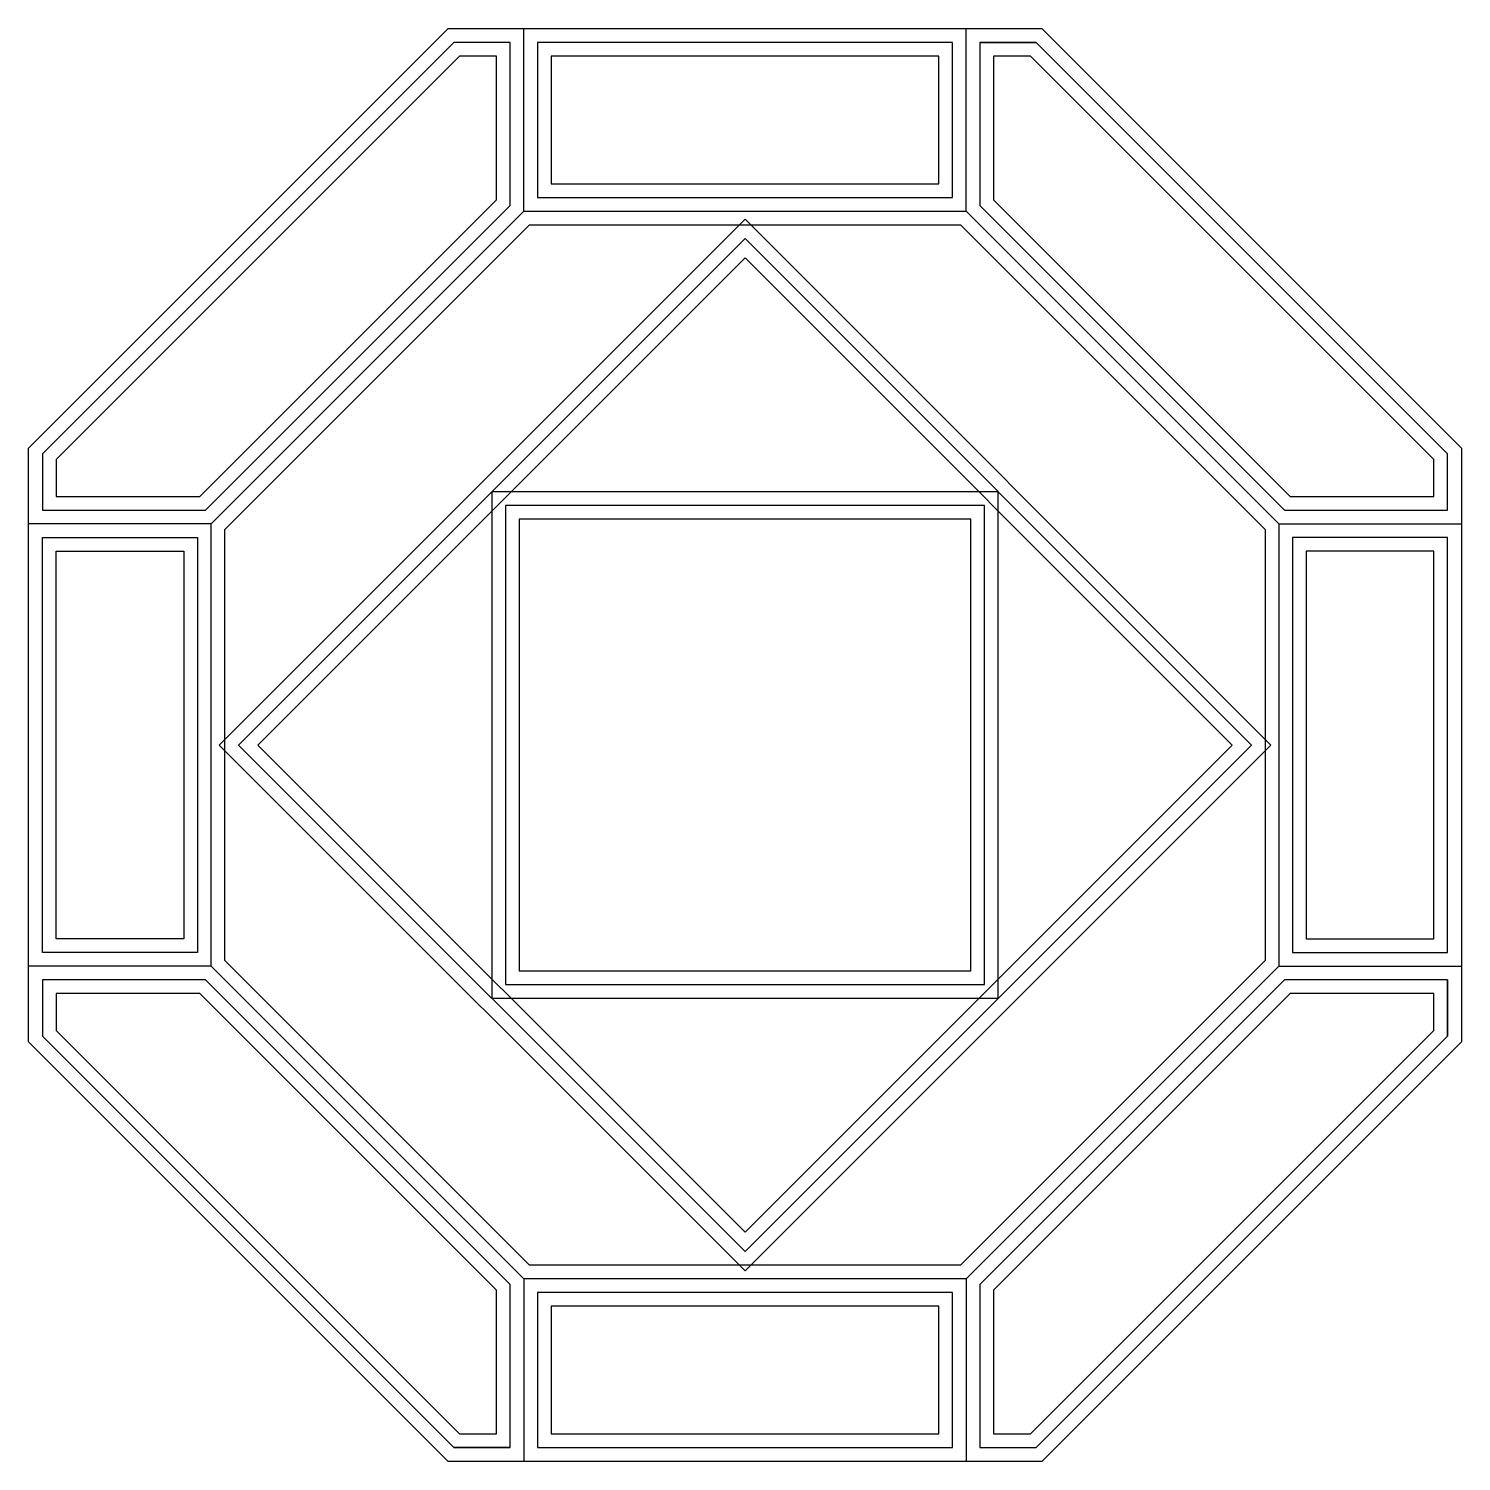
# Model space of a CAD drawing. Extents: x 3894 to 7033, y 6142 to 9281.
import ezdxf

# ---------------------------------------------------------------- set-up
doc = ezdxf.new("R2010")
doc.units = 0
doc.header["$MEASUREMENT"] = 0
for name, color, linetype in [('3', 3, 'CONTINUOUS'), ('4', 4, 'CONTINUOUS'), ('7', 7, 'CONTINUOUS')]:
    doc.layers.add(name, color=color, linetype=linetype)

msp = doc.modelspace()

# ---------------------------------------------------------------- linework, layer by layer
at = {"layer": '3'}
for points in [[(4269.3, 8256.2), (4919.3, 8906.3), (4919.3, 9221.1), (4838.7, 9221.1), (3954.5, 8336.9), (3954.5, 8256.2)], [(5888.4, 9221.1), (5039.3, 9221.1), (5039.3, 8941.4), (5888.4, 8941.4)], [(6008.4, 8906.3), (6658.4, 8256.2), (6973.2, 8256.2), (6973.2, 8336.9), (6089.1, 9221.1), (6008.4, 9221.1)], [(6603.6, 8183.8), (6603.6, 7239.7), (5935.9, 6572), (4991.8, 6572), (4324.2, 7239.7), (4324.2, 8183.8), (4991.8, 8851.4), (5935.9, 8851.4)], [(6573.6, 7711.7), (5463.9, 6602), (4354.2, 7711.7), (5463.9, 8821.4)], [(5988.7, 8236.6), (4939, 8236.6), (4939, 7186.9), (5988.7, 7186.9)], [(4234.2, 7287.2), (3954.5, 7287.2), (3954.5, 8136.2), (4234.2, 8136.2)], [(6693.6, 8136.2), (6693.6, 7287.2), (6973.2, 7287.2), (6973.2, 8136.2)], [(3954.5, 7167.2), (3954.5, 7086.5), (4838.7, 6202.4), (4919.3, 6202.4), (4919.3, 6517.2), (4269.3, 7167.2)], [(6008.4, 6202.4), (6089.1, 6202.4), (6973.2, 7086.5), (6973.2, 7167.2), (6658.4, 7167.2), (6008.4, 6517.2)], [(5888.4, 6202.4), (5888.4, 6482), (5039.3, 6482), (5039.3, 6202.4)]]:
    msp.add_lwpolyline(points, close=True, dxfattribs=at)
at = {"layer": '4'}
for p, q in [((3894.5, 8361.8), (4813.8, 9281.1)), ((4813.8, 9281.1), (6113.9, 9281.1)), ((4979.3, 8881.4), (4979.3, 9281.1)), ((5948.4, 8881.4), (5948.4, 9281.1)), ((6113.9, 9281.1), (7033.2, 8361.8)), ((5978.4, 9251.1), (6101.5, 9251.1)), ((5978.4, 9251.1), (6101.5, 9251.1)), ((6101.5, 9251.1), (7003.2, 8349.4)), ((6101.5, 9251.1), (7003.2, 8349.4)), ((6101.5, 9251.1), (7003.2, 8349.4)), ((3894.5, 7711.7), (3894.5, 8361.8)), ((7033.2, 8361.8), (7033.2, 7061.7)), ((4294.2, 8196.2), (3894.5, 8196.2)), ((6633.6, 8196.2), (7033.2, 8196.2)), ((3894.5, 7061.7), (3894.5, 7711.7)), ((4294.2, 7227.2), (3894.5, 7227.2)), ((6633.6, 7227.2), (7033.2, 7227.2)), ((7003.2, 7197.2), (7003.2, 7074.1)), ((4826.2, 6172.4), (3924.5, 7074.1)), ((4826.2, 6172.4), (3924.5, 7074.1)), ((4826.2, 6172.4), (3924.5, 7074.1)), ((4826.2, 6172.4), (3924.5, 7074.1)), ((7003.2, 7074.1), (6101.5, 6172.4)), ((7003.2, 7074.1), (6101.5, 6172.4)), ((7003.2, 7074.1), (6101.5, 6172.4)), ((7003.2, 7074.1), (6101.5, 6172.4)), ((4813.8, 6142.4), (3894.5, 7061.7)), ((7033.2, 7061.7), (6113.9, 6142.4)), ((4979.3, 6542), (4979.3, 6142.4)), ((5948.4, 6542), (5948.4, 6142.4)), ((4949.3, 6172.4), (4826.2, 6172.4)), ((4949.3, 6172.4), (4826.2, 6172.4)), ((4949.3, 6172.4), (4826.2, 6172.4)), ((6113.9, 6142.4), (4813.8, 6142.4))]:
    msp.add_line(p, q, dxfattribs=at)
msp.add_lwpolyline([(6101.5, 9251.1), (7003.2, 8349.4)], dxfattribs=at)
for points in [[(5948.4, 8881.4), (6633.6, 8196.2), (6633.6, 7227.2), (5948.4, 6542), (4979.3, 6542), (4294.2, 7227.2), (4294.2, 8196.2), (4979.3, 8881.4)], [(6616, 7711.7), (5463.9, 6559.6), (4311.7, 7711.7), (5463.9, 8863.9)], [(6018.7, 8266.6), (4909, 8266.6), (4909, 7156.9), (6018.7, 7156.9)]]:
    msp.add_lwpolyline(points, close=True, dxfattribs=at)
at = {"layer": '7'}
for points in [[(4281.7, 8226.2), (4949.3, 8893.9), (4949.3, 9251.1), (4826.2, 9251.1), (3924.5, 8349.4), (3924.5, 8226.2)], [(5918.4, 9251.1), (5009.3, 9251.1), (5009.3, 8911.4), (5918.4, 8911.4)], [(5978.4, 8893.9), (6646, 8226.2), (7003.2, 8226.2), (7003.2, 8349.4), (6101.5, 9251.1), (5978.4, 9251.1)], [(6531.1, 7711.7), (5463.9, 6644.5), (4396.6, 7711.7), (5463.9, 8779)], [(5958.7, 8206.6), (4969, 8206.6), (4969, 7216.9), (5958.7, 7216.9)], [(4264.2, 7257.2), (3924.5, 7257.2), (3924.5, 7711.7), (3924.5, 8166.2), (4264.2, 8166.2)], [(6663.6, 8166.2), (6663.6, 7257.2), (7003.2, 7257.2), (7003.2, 8166.2)], [(3924.5, 7197.2), (3924.5, 7074.1), (4826.2, 6172.4), (4949.3, 6172.4), (4949.3, 6529.6), (4281.7, 7197.2)], [(5978.4, 6172.4), (6101.5, 6172.4), (7003.2, 7074.1), (7003.2, 7197.2), (6646, 7197.2), (5978.4, 6529.6)], [(5918.4, 6172.4), (5918.4, 6512), (5009.3, 6512), (5009.3, 6172.4)]]:
    msp.add_lwpolyline(points, close=True, dxfattribs=at)

doc.saveas('drawing.dxf')
